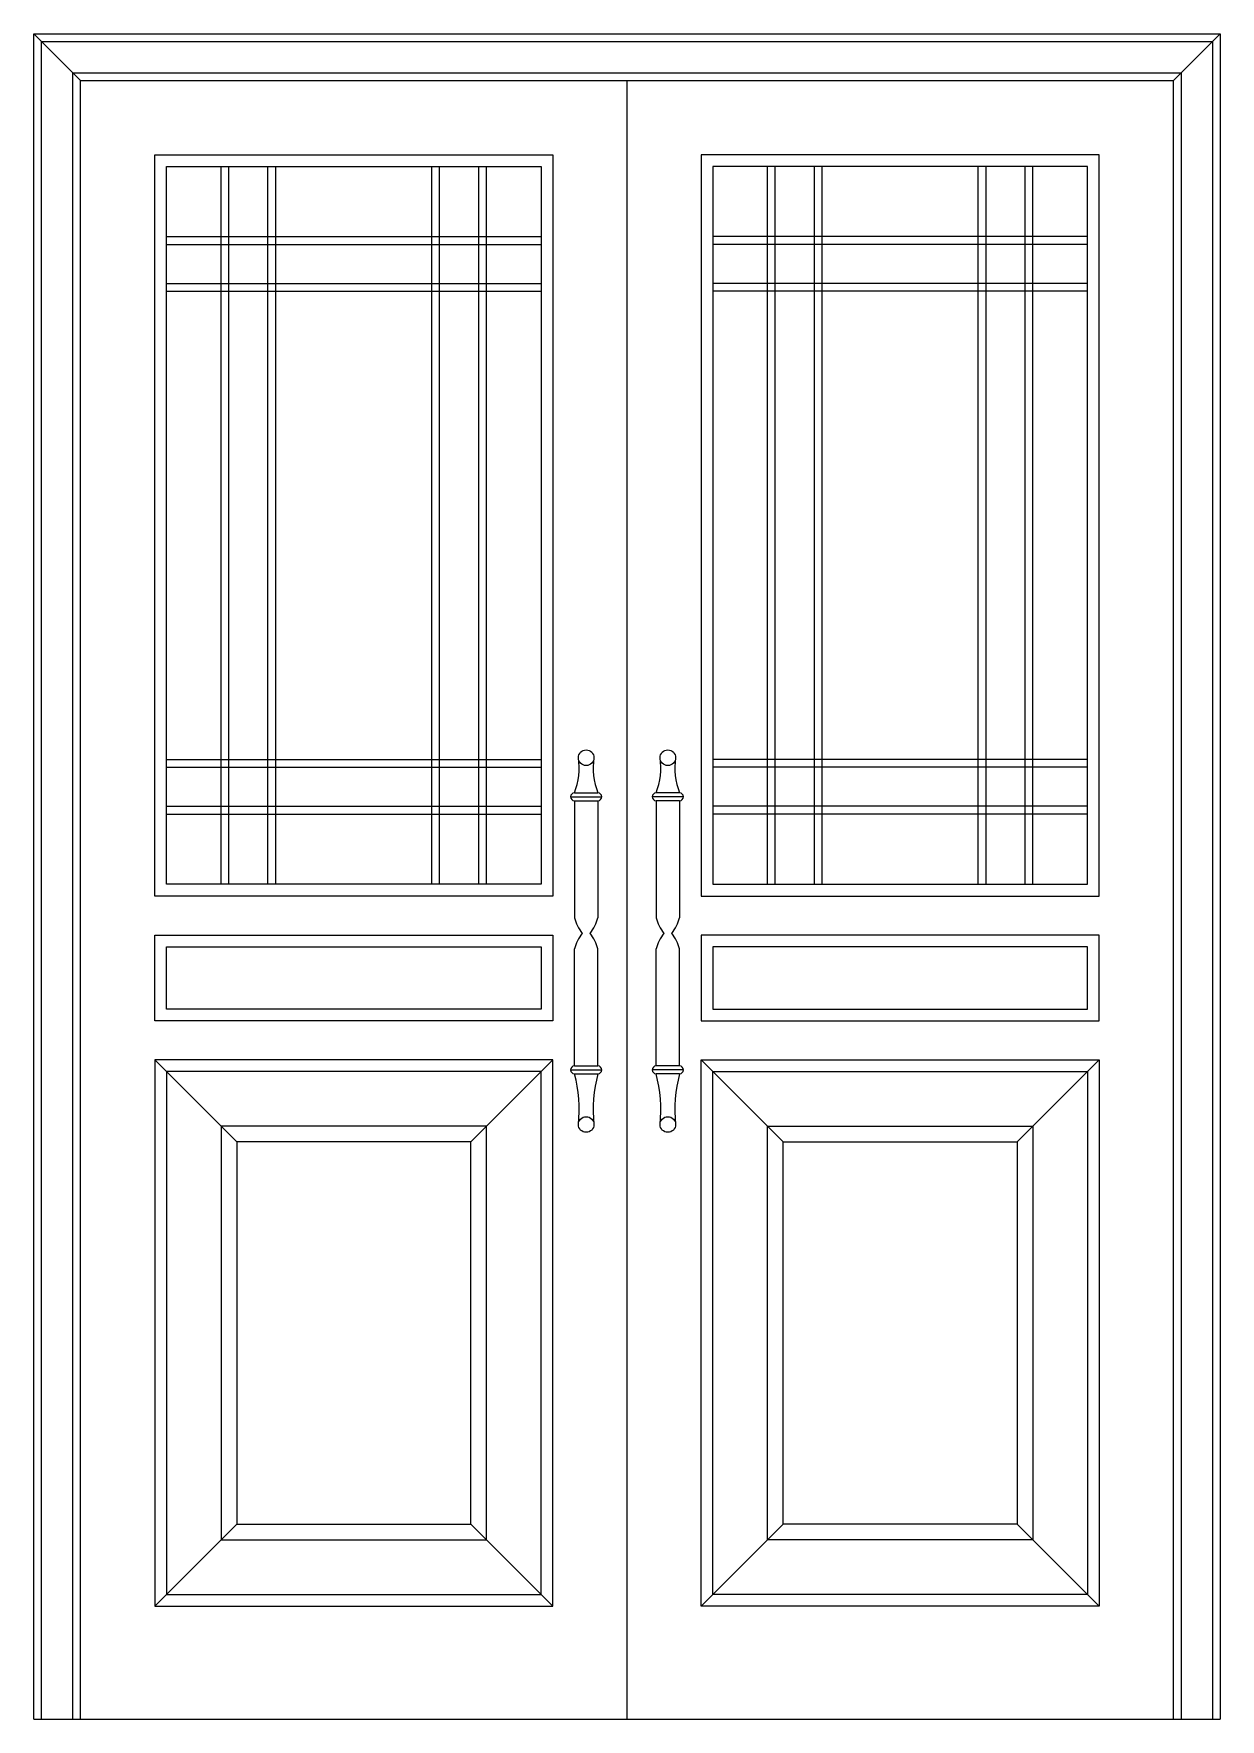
# Model space of a CAD drawing. Header units: metres. Extents: x -2338 to -818, y 0 to 2160.
import ezdxf

# ---------------------------------------------------------------- set-up
doc = ezdxf.new("R2010")
doc.units = ezdxf.units.M
for name, color, linetype in [('2', 2, 'Continuous'), ('3', 3, 'Continuous'), ('4', 4, 'Continuous'), ('7', 7, 'Continuous'), ('BH', 3, 'Continuous')]:
    doc.layers.add(name, color=color, linetype=linetype)

msp = doc.modelspace()

# ---------------------------------------------------------------- linework, layer by layer
at = {"layer": '2'}
msp.add_line((-2337.54, 0.16), (-817.54, 0.16), dxfattribs=at)
at = {"layer": '3'}
for p, q in [((-2277.54, 2100.16), (-2337.54, 2160.16)), ((-877.54, 2100.16), (-817.54, 2160.16)), ((-2097.54, 1070.16), (-2097.54, 1990.16)), ((-2087.54, 1070.16), (-2087.54, 1990.16)), ((-2037.54, 1070.16), (-2037.54, 1990.16)), ((-2027.54, 1070.16), (-2027.54, 1990.16)), ((-1827.54, 1070.16), (-1827.54, 1990.16)), ((-1817.54, 1070.16), (-1817.54, 1990.16)), ((-1767.54, 1070.16), (-1767.54, 1990.16)), ((-1757.54, 1070.16), (-1757.54, 1990.16)), ((-1397.54, 1070.16), (-1397.54, 1990.16)), ((-1387.54, 1070.16), (-1387.54, 1990.16)), ((-1337.54, 1070.16), (-1337.54, 1990.16)), ((-1327.54, 1070.16), (-1327.54, 1990.16)), ((-1127.54, 1070.16), (-1127.54, 1990.16)), ((-1117.54, 1070.16), (-1117.54, 1990.16)), ((-1067.54, 1070.16), (-1067.54, 1990.16)), ((-1057.54, 1070.16), (-1057.54, 1990.16)), ((-2167.54, 1900.16), (-1687.54, 1900.16)), ((-2167.54, 1890.16), (-1687.54, 1890.16)), ((-987.54, 1900.16), (-1467.54, 1900.16)), ((-987.54, 1890.16), (-1467.54, 1890.16)), ((-2167.54, 1840.16), (-1687.54, 1840.16)), ((-987.54, 1840.16), (-1467.54, 1840.16)), ((-2167.54, 1830.16), (-1687.54, 1830.16)), ((-987.54, 1830.16), (-1467.54, 1830.16)), ((-2167.54, 1230.16), (-1687.54, 1230.16)), ((-2167.54, 1220.16), (-1687.54, 1220.16)), ((-987.54, 1230.16), (-1467.54, 1230.16)), ((-987.54, 1220.16), (-1467.54, 1220.16)), ((-2167.54, 1170.16), (-1687.54, 1170.16)), ((-1649.84, 1182.33), (-1609.84, 1182.33)), ((-1644.84, 1187.33), (-1614.84, 1187.33)), ((-1644.84, 1177.33), (-1614.84, 1177.33)), ((-1505.24, 1182.33), (-1545.24, 1182.33)), ((-1510.24, 1187.33), (-1540.24, 1187.33)), ((-1510.24, 1177.33), (-1540.24, 1177.33)), ((-987.54, 1170.16), (-1467.54, 1170.16)), ((-2167.54, 1160.16), (-1687.54, 1160.16)), ((-987.54, 1160.16), (-1467.54, 1160.16)), ((-1649.84, 832.33), (-1609.84, 832.33)), ((-1644.84, 837.33), (-1614.84, 837.33)), ((-1644.84, 827.33), (-1614.84, 827.33)), ((-1505.24, 832.33), (-1545.24, 832.33)), ((-1510.24, 837.33), (-1540.24, 837.33)), ((-1510.24, 827.33), (-1540.24, 827.33))]:
    msp.add_line(p, q, dxfattribs=at)
for points in [[(-2327.54, 0.16), (-2327.54, 2150.16), (-827.54, 2150.16), (-827.54, 0.16)], [(-2287.54, 0.16), (-2287.54, 2110.16), (-867.54, 2110.16), (-867.54, 0.16)]]:
    msp.add_lwpolyline(points, dxfattribs=at)
for points in [[(-2167.54, 1990.16), (-1687.54, 1990.16), (-1687.54, 1070.16), (-2167.54, 1070.16)], [(-987.54, 1990.16), (-1467.54, 1990.16), (-1467.54, 1070.16), (-987.54, 1070.16)], [(-2167.54, 990.16), (-1687.54, 990.16), (-1687.54, 910.16), (-2167.54, 910.16)], [(-987.54, 990.16), (-1467.54, 990.16), (-1467.54, 910.16), (-987.54, 910.16)], [(-2167.54, 830.16), (-2167.54, 160.16), (-1687.54, 160.16), (-1687.54, 830.16)], [(-987.54, 830.16), (-987.54, 160.16), (-1467.54, 160.16), (-1467.54, 830.16)], [(-2097.54, 760.16), (-2097.54, 230.16), (-1757.54, 230.16), (-1757.54, 760.16)], [(-1057.54, 760.16), (-1057.54, 230.16), (-1397.54, 230.16), (-1397.54, 760.16)], [(-2077.54, 740.16), (-2077.54, 250.16), (-1777.54, 250.16), (-1777.54, 740.16)], [(-1077.54, 740.16), (-1077.54, 250.16), (-1377.54, 250.16), (-1377.54, 740.16)]]:
    msp.add_lwpolyline(points, close=True, dxfattribs=at)
at = {"layer": '4'}
for p, q in [((-2277.54, 0.16), (-2277.54, 2100.16)), ((-2277.54, 2100.16), (-877.54, 2100.16)), ((-877.54, 0.16), (-877.54, 2100.16))]:
    msp.add_line(p, q, dxfattribs=at)
msp.add_lwpolyline([(-2337.54, 0.16), (-2337.54, 2160.16), (-817.54, 2160.16), (-817.54, 0.16)], dxfattribs=at)
at = {"layer": '7'}
for p, q in [((-1577.54, 2100.16), (-1577.54, 0.16)), ((-1644.84, 1177.33), (-1644.84, 1027.33)), ((-1614.84, 1177.33), (-1614.84, 1027.33)), ((-1540.24, 1177.33), (-1540.24, 1027.33)), ((-1510.24, 1177.33), (-1510.24, 1027.33)), ((-1644.84, 837.33), (-1644.84, 987.33)), ((-1614.84, 837.33), (-1614.84, 987.33)), ((-1540.24, 837.33), (-1540.24, 987.33)), ((-1510.24, 837.33), (-1510.24, 987.33))]:
    msp.add_line(p, q, dxfattribs=at)
for points in [[(-2182.54, 2005.16), (-1672.54, 2005.16), (-1672.54, 1055.16), (-2182.54, 1055.16)], [(-972.54, 2005.16), (-1482.54, 2005.16), (-1482.54, 1055.16), (-972.54, 1055.16)], [(-2182.54, 1005.16), (-1672.54, 1005.16), (-1672.54, 895.16), (-2182.54, 895.16)], [(-972.54, 1005.16), (-1482.54, 1005.16), (-1482.54, 895.16), (-972.54, 895.16)], [(-2182.54, 845.16), (-2182.54, 145.16), (-1672.54, 145.16), (-1672.54, 845.16)], [(-972.54, 845.16), (-972.54, 145.16), (-1482.54, 145.16), (-1482.54, 845.16)]]:
    msp.add_lwpolyline(points, close=True, dxfattribs=at)
for centre in [(-1629.84, 1232.33), (-1525.24, 1232.33), (-1629.84, 762.33), (-1525.24, 762.33)]:
    msp.add_circle(centre, 10, dxfattribs=at)
for centre, radius, start, end in [((-1723.18, 1218.81), 84.42, 338.11, 9.21), ((-1536.51, 1218.81), 84.42, 170.79, 201.89), ((-1618.57, 1218.81), 84.42, 338.11, 9.21), ((-1431.9, 1218.81), 84.42, 170.79, 201.89), ((-1644.84, 1182.33), 5, 90, 270), ((-1614.84, 1182.33), 5, 270, 90), ((-1540.24, 1182.33), 5, 90, 270), ((-1510.24, 1182.33), 5, 270, 90), ((-1597.59, 1038.62), 48.59, 193.44, 220.09), ((-1662.1, 1038.62), 48.59, 319.91, 346.56), ((-1492.98, 1038.62), 48.59, 193.44, 220.09), ((-1557.49, 1038.62), 48.59, 319.91, 346.56), ((-1597.59, 976.04), 48.59, 139.91, 166.56), ((-1662.1, 976.04), 48.59, 13.44, 40.09), ((-1492.98, 976.04), 48.59, 139.91, 166.56), ((-1557.49, 976.04), 48.59, 13.44, 40.09), ((-1644.84, 832.33), 5, 90, 270), ((-1812.11, 781.77), 173.37, 353.56, 15.24), ((-1447.57, 781.77), 173.37, 164.76, 186.44), ((-1614.84, 832.33), 5, 270, 90), ((-1540.24, 832.33), 5, 90, 270), ((-1707.51, 781.77), 173.37, 353.56, 15.24), ((-1342.96, 781.77), 173.37, 164.76, 186.44), ((-1510.24, 832.33), 5, 270, 90)]:
    msp.add_arc(centre, radius, start, end, dxfattribs=at)
at = {"layer": 'BH'}
for p, q in [((-2077.54, 740.16), (-2182.54, 845.16)), ((-1777.54, 740.16), (-1672.54, 845.16)), ((-1377.54, 740.16), (-1482.54, 845.16)), ((-1077.54, 740.16), (-972.54, 845.16)), ((-2077.54, 250.16), (-2182.54, 145.16)), ((-1777.54, 250.16), (-1672.54, 145.16)), ((-1377.54, 250.16), (-1482.54, 145.16)), ((-1077.54, 250.16), (-972.54, 145.16))]:
    msp.add_line(p, q, dxfattribs=at)

doc.saveas('drawing.dxf')
